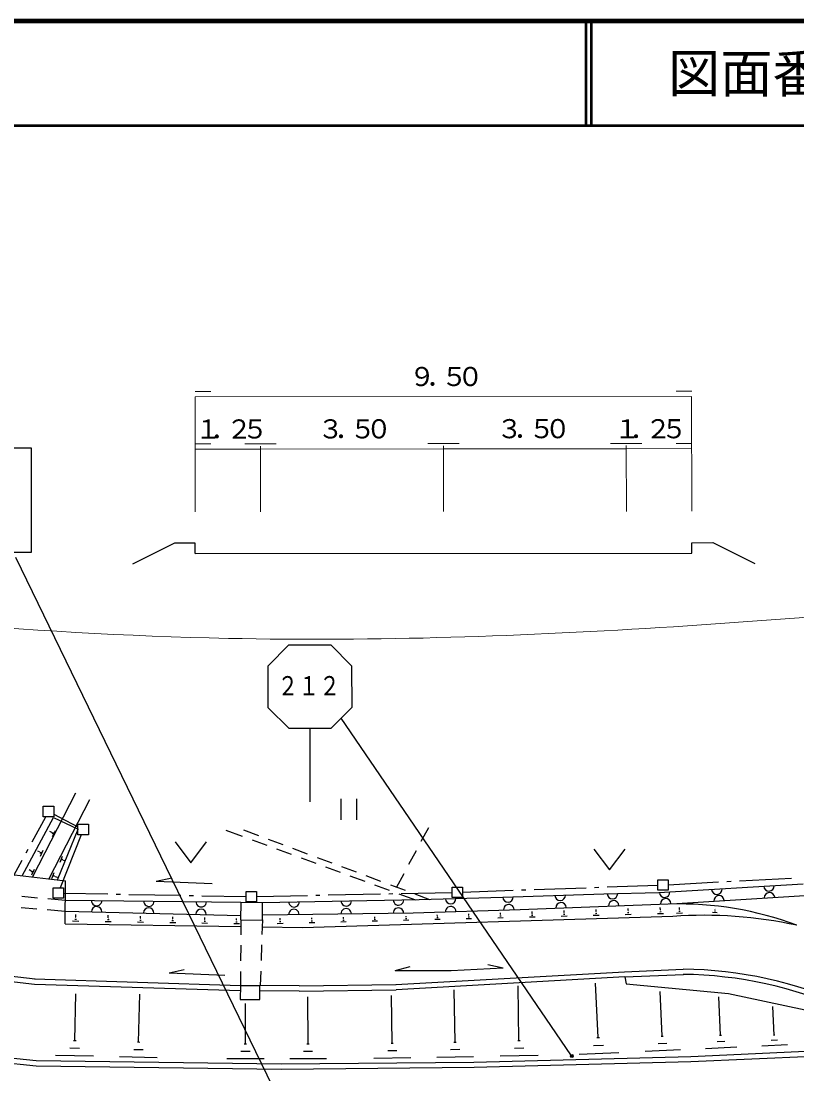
# Model space of a CAD drawing. Units: millimetres, scale not verified. Extents: x 40000 to 680000, y 20000 to 380000.
# Drawn here: x 454628 to 528972, y 279121 to 380000 of the extents above; entities that cross this region are included whole.
import ezdxf
from ezdxf.enums import TextEntityAlignment as Align

# ---------------------------------------------------------------- set-up
doc = ezdxf.new("R2010")
doc.units = ezdxf.units.MM
doc.header["$LTSCALE"] = 1000
for name, color, linetype, lineweight in [('M-BGD', 7, 'Continuous', 25), ('M-BMK-ROW', 30, 'Continuous', 25), ('M-STR-HTXT', 7, 'Continuous', 13), ('M-STR-STRC', 7, 'Continuous', 25), ('M-TTL', 2, 'Continuous', 140), ('M-TTL-LINE', 7, 'Continuous', 50)]:
    doc.layers.add(name, color=color, linetype=linetype, lineweight=lineweight)
doc.layers.add('M-TTL-TXT', color=7, linetype='Continuous')
doc.styles.add('ＭＳ ゴシック', font='')
doc.styles.get('ＭＳ ゴシック').set_extended_font_data('MS Gothic')

msp = doc.modelspace()

# ---------------------------------------------------------------- linework, layer by layer
at = {"layer": 'M-BGD'}
for p, q in [((469319, 329971), (465315, 327965)), ((471321, 329974), (469319, 329971)), ((471322, 328972), (471321, 329974)), ((518910, 330022), (520913, 330024)), ((518911, 329021), (518910, 330022)), ((520913, 330024), (524921, 328025)), ((471322, 328972), (518911, 329021)), ((459859, 306007), (455711, 297992)), ((461202, 305368), (457284, 297813)), ((485266, 305472), (485268, 303470)), ((486769, 305474), (486771, 303471)), ((454750, 298111), (457739, 303692)), ((457739, 303692), (460103, 302563)), ((492977, 301410), (493691, 302747)), ((457570, 302270), (457389, 302360)), ((457560, 302250), (457570, 302290)), ((457640, 302140), (457710, 302280)), ((457650, 301879), (457920, 302430)), ((458105, 297714), (460103, 302563)), ((474244, 302477), (475821, 301897)), ((475956, 302499), (477368, 301972)), ((469398, 301360), (470902, 299359)), ((470902, 299359), (472402, 301363)), ((476760, 301552), (478168, 301034)), ((478305, 301622), (479710, 301097)), ((479106, 300689), (480514, 300172)), ((480647, 300747), (482052, 300222)), ((509516, 300670), (511020, 298669)), ((511020, 298669), (512521, 300673)), ((456410, 300386), (456230, 300476)), ((456400, 300366), (456420, 300406)), ((456480, 300256), (456550, 300396)), ((456491, 299995), (456760, 300546)), ((458564, 299967), (458354, 299386)), ((458604, 299707), (458544, 299567)), ((458694, 299617), (458684, 299577)), ((481453, 299826), (482861, 299309)), ((482989, 299873), (484394, 299348)), ((491799, 299205), (492506, 300528)), ((455571, 298572), (455400, 298662)), ((455651, 298192), (455931, 298743)), ((458694, 299597), (458874, 299537)), ((483799, 298964), (485207, 298446)), ((485331, 298998), (486736, 298473)), ((452286, 298399), (458896, 297624)), ((455561, 298562), (455581, 298592)), ((455641, 298452), (455711, 298592)), ((457754, 298404), (457554, 297823)), ((457794, 298144), (457744, 297994)), ((457895, 298044), (457885, 298014)), ((457895, 298024), (458075, 297964)), ((458841, 293488), (458896, 297624)), ((467589, 297593), (469061, 297915)), ((486146, 298101), (487554, 297584)), ((487673, 298123), (489078, 297599)), ((490613, 296986), (491327, 298323)), ((467589, 297593), (472947, 297368)), ((488492, 297238), (489900, 296721)), ((490015, 297249), (491420, 296724)), ((515729, 296501), (529559, 297326)), ((517463, 295451), (536259, 296642)), ((454711, 296140), (456205, 296007)), ((457201, 295919), (458868, 295772)), ((458868, 295772), (475683, 295578)), ((475683, 295578), (475664, 293886)), ((475683, 295578), (477776, 295561)), ((477776, 295561), (492777, 295836)), ((490839, 296376), (492417, 295796)), ((492357, 296374), (493768, 295847)), ((492777, 295836), (500778, 296065)), ((500778, 296065), (510462, 296365)), ((510462, 296365), (515729, 296501)), ((454646, 295067), (456142, 294947)), ((457138, 294868), (458859, 294730)), ((458859, 294730), (475674, 294317)), ((477757, 293858), (477776, 295561)), ((492198, 294554), (502442, 294885)), ((502442, 294885), (517463, 295451)), ((503604, 294505), (503604, 294676)), ((506638, 294588), (506678, 294589)), ((506658, 294589), (506658, 294769)), ((509713, 294672), (509743, 294682)), ((509723, 294682), (509722, 294872)), ((512737, 294585), (512877, 294595)), ((512787, 294765), (512817, 294765)), ((512797, 294765), (512797, 294975)), ((515821, 294668), (515962, 294678)), ((515871, 294848), (515901, 294848)), ((515891, 294848), (515881, 295069)), ((517654, 294720), (517794, 294720)), ((517694, 294890), (517734, 294890)), ((517714, 294890), (517714, 295080)), ((520889, 294633), (521339, 294603)), ((521069, 294753), (521179, 294754)), ((521119, 294894), (521139, 294884)), ((521129, 294894), (521129, 294904)), ((459561, 293779), (460172, 293770)), ((459791, 293960), (459952, 293960)), ((459851, 294140), (459891, 294140)), ((459871, 294140), (459881, 294401)), ((462676, 293733), (463277, 293723)), ((462906, 293913), (463056, 293903)), ((462966, 294083), (463006, 294083)), ((462986, 294083), (462986, 294324)), ((465780, 293686), (466371, 293676)), ((466000, 293856), (466151, 293856)), ((466060, 294036), (466100, 294036)), ((466080, 294036), (466080, 294247)), ((468875, 293639), (469446, 293629)), ((469085, 293809), (469235, 293809)), ((469145, 293979), (469175, 293979)), ((469165, 293979), (469165, 294180)), ((471949, 293592), (472500, 293582)), ((472159, 293762), (472300, 293752)), ((472209, 293922), (472249, 293923)), ((472229, 293923), (472229, 294103)), ((475214, 293705), (475344, 293705)), ((475264, 293876), (475294, 293876)), ((475284, 293876), (475284, 294026)), ((475694, 293886), (475685, 292451)), ((475694, 293886), (477757, 293858)), ((477757, 293878), (477710, 292482)), ((477767, 294369), (492198, 294554)), ((479180, 293549), (479731, 293560)), ((479380, 293720), (479520, 293720)), ((479430, 293880), (479460, 293880)), ((479450, 293880), (479440, 294050)), ((481594, 293151), (517094, 294229)), ((482234, 293622), (482765, 293643)), ((482424, 293793), (482554, 293793)), ((482474, 293953), (482504, 293953)), ((482484, 293953), (482484, 294093)), ((485258, 293705), (485779, 293716)), ((485448, 293866), (485579, 293866)), ((485498, 294016), (485528, 294016)), ((485508, 294016), (485508, 294136)), ((488283, 293779), (488783, 293799)), ((488463, 293939), (488583, 293939)), ((488503, 294089), (488533, 294089)), ((488523, 294089), (488523, 294179)), ((491277, 293862), (491768, 293872)), ((491457, 294012), (491577, 294012)), ((491497, 294162), (491537, 294163)), ((491517, 294162), (491517, 294243)), ((494271, 293935), (494772, 293945)), ((494461, 294095), (494581, 294096)), ((494501, 294246), (494531, 294246)), ((494521, 294246), (494511, 294356)), ((497285, 294018), (497796, 294029)), ((497475, 294179), (497596, 294179)), ((497515, 294329), (497545, 294329)), ((497535, 294329), (497525, 294459)), ((500300, 294091), (500830, 294102)), ((500500, 294262), (500630, 294262)), ((500540, 294422), (500580, 294422)), ((500560, 294422), (500560, 294562)), ((503344, 294175), (503885, 294185)), ((503544, 294345), (503674, 294345)), ((503584, 294505), (503624, 294505)), ((506388, 294248), (506949, 294268)), ((506598, 294418), (506739, 294428)), ((509453, 294331), (510023, 294342)), ((509663, 294501), (509803, 294512)), ((512527, 294404), (513098, 294425)), ((515601, 294487), (516192, 294508)), ((517434, 294539), (518015, 294550)), ((458841, 293488), (475695, 293235)), ((475004, 293545), (475545, 293545)), ((477738, 293207), (481594, 293151)), ((430653, 290686), (455912, 287737)), ((430712, 291176), (455972, 288238)), ((475678, 291451), (475667, 289951)), ((477676, 291483), (477625, 289984)), ((499353, 289614), (500825, 289295)), ((468810, 288802), (470271, 289124)), ((468810, 288802), (474168, 288577)), ((475661, 288951), (475651, 287517)), ((477591, 288984), (477543, 287589)), ((490461, 289024), (491912, 289416)), ((490461, 289024), (495828, 289040)), ((490542, 287682), (512462, 288916)), ((495828, 289040), (500825, 289295)), ((512462, 288916), (518060, 289162)), ((512483, 288416), (518091, 288662)), ((455912, 287737), (475641, 287106)), ((455932, 288238), (475661, 287607)), ((475651, 287607), (475632, 286265)), ((475661, 287607), (477523, 287589)), ((477495, 286247), (477513, 287589)), ((481289, 287553), (477523, 287589)), ((481279, 287553), (490562, 287682)), ((512493, 288416), (490573, 287181)), ((502335, 282336), (502249, 287564)), ((509925, 282615), (509680, 287832)), ((512493, 288416), (512604, 287765)), ((512604, 287765), (522409, 286843)), ((459783, 282333), (459889, 286810)), ((465892, 282179), (465998, 286776)), ((481289, 287052), (477514, 287088)), ((481289, 287052), (490573, 287181)), ((482136, 282015), (482121, 286512)), ((490187, 282074), (490113, 286650)), ((496216, 282170), (496121, 287177)), ((516054, 282741), (515859, 287017)), ((521662, 282837), (521488, 286522)), ((522409, 286843), (544005, 282239)), ((475632, 286265), (477495, 286247)), ((476127, 282009), (476123, 285885)), ((526789, 282852), (526666, 285586)), ((509805, 282604), (510045, 282625)), ((515954, 282741), (516164, 282751)), ((521562, 282837), (521752, 282837)), ((526719, 282852), (526869, 282862)), ((459313, 281622), (460215, 281603)), ((459663, 282333), (459893, 282333)), ((465422, 281478), (466324, 281449)), ((465772, 282189), (466002, 282179)), ((476017, 282009), (476237, 282009)), ((482026, 282015), (482246, 282016)), ((490077, 282074), (490297, 282074)), ((495786, 281459), (496667, 281479)), ((496106, 282170), (496326, 282170)), ((501895, 281595), (502806, 281616)), ((502224, 282336), (502455, 282337)), ((509485, 281833), (510437, 281874)), ((515664, 282040), (516515, 282081)), ((520211, 281564), (523215, 281707)), ((521312, 282216), (522063, 282256)), ((525609, 281819), (528062, 281932)), ((526509, 282351), (527120, 282382)), ((446936, 280858), (456060, 279906)), ((446986, 281359), (456090, 280407)), ((457932, 280929), (461557, 280843)), ((464051, 280785), (467656, 280699)), ((474356, 280585), (477911, 280599)), ((475687, 281308), (476578, 281309)), ((480385, 280602), (483890, 280615)), ((481696, 281314), (482567, 281315)), ((488446, 280630), (491981, 280694)), ((489757, 281362), (490649, 281373)), ((494475, 280736), (497990, 280800)), ((498020, 280259), (518800, 280801)), ((500533, 280842), (504189, 280906)), ((508094, 281000), (511899, 281185)), ((514413, 281297), (517828, 281451)), ((518800, 280801), (530486, 281324)), ((518820, 280300), (530507, 280823)), ((456060, 279906), (479595, 279579)), ((456090, 280407), (479594, 280080)), ((479594, 280080), (498020, 280259)), ((479595, 279579), (498031, 279758)), ((498041, 279758), (518810, 280300))]:
    msp.add_line(p, q, dxfattribs=at)
for centre, radius, start, end in [((521297, 296827), 501, 183.42885, 3.42885), ((526294, 297132), 501, 183.42885, 3.42885), ((461873, 295735), 501, 179.35548, 359.35548), ((466880, 295680), 501, 179.35548, 359.35548), ((471887, 295625), 501, 179.35548, 359.35548), ((480780, 295614), 501, 181.04545, 1.04545), ((485787, 295709), 501, 181.04545, 1.04545), ((490794, 295794), 501, 181.04545, 1.04545), ((495801, 295919), 501, 181.62145, 1.62145), ((501279, 296075), 501, 181.78366, 1.78366), ((506286, 296231), 501, 181.78366, 1.78366), ((511293, 296386), 501, 181.46916, 1.46916), ((511404, 295224), 501, 2.15605, 182.15605), ((516290, 296531), 501, 183.42885, 3.42885), ((516401, 295420), 501, 2.15605, 182.15605), ((521499, 295705), 501, 3.61498, 183.61498), ((526345, 295991), 501, 6.25277, 180.9772), ((461864, 294653), 501, 358.60348, 178.60348), ((466861, 294538), 501, 358.60348, 178.60348), ((471868, 294413), 501, 358.60348, 178.60348), ((480771, 294402), 501, 0.74797, 180.74797), ((485778, 294467), 501, 0.74797, 180.74797), ((490786, 294532), 501, 0.74797, 180.74797), ((495793, 294668), 501, 1.88622, 181.88622), ((501360, 294854), 501, 1.57986, 182.19259), ((506367, 295039), 501, 2.15605, 182.15605), ((517656, 262964), 32447, 69.58458, 91.50213), ((520051, 252291), 42030, 77.74651, 94.03843), ((517610, 249455), 39206, 65.93716, 89.34281), ((517610, 249455), 39707, 65.93716, 89.34281)]:
    msp.add_arc(centre, radius, start, end, dxfattribs=at)
at = {"layer": 'M-BMK-ROW'}
for p, q in [((456756, 304762), (457758, 304763)), ((456757, 303761), (456756, 304762)), ((457758, 304763), (457759, 303762)), ((455682, 301368), (456987, 303761)), ((457759, 303762), (456757, 303761)), ((457758, 304002), (460083, 302803)), ((460083, 303043), (461084, 303044)), ((460084, 302042), (460083, 303043)), ((461084, 303044), (461085, 302043)), ((460384, 302042), (458386, 296953)), ((461085, 302043), (460084, 302042)), ((455107, 300314), (455299, 300665)), ((453419, 297218), (454724, 299612)), ((515638, 297722), (516639, 297723)), ((515639, 296721), (515638, 297722)), ((516639, 297723), (516641, 296722)), ((523467, 297622), (528459, 297893)), ((457695, 296952), (458697, 296953)), ((457696, 295951), (457695, 296952)), ((458697, 296953), (458698, 295952)), ((476192, 296610), (477194, 296611)), ((476193, 295609), (476192, 296610)), ((477194, 296611), (477195, 295610)), ((495930, 297031), (496932, 297032)), ((495931, 296030), (495930, 297031)), ((496932, 297032), (496933, 296031)), ((496932, 296551), (501788, 296720)), ((502588, 296748), (502987, 296762)), ((503787, 296790), (508784, 296963)), ((509583, 296991), (509983, 297005)), ((510783, 297033), (515639, 297201)), ((516641, 296722), (515639, 296721)), ((516640, 297253), (521469, 297514)), ((522268, 297558), (522668, 297579)), ((458698, 295952), (457696, 295951)), ((458697, 296442), (462946, 296364)), ((463746, 296349), (464146, 296342)), ((464946, 296327), (469945, 296235)), ((470745, 296220), (471144, 296213)), ((471944, 296198), (476193, 296120)), ((477195, 295610), (476193, 295609)), ((477194, 296121), (482064, 296225)), ((482863, 296242), (483263, 296250)), ((484063, 296267), (489062, 296374)), ((489862, 296391), (490262, 296399)), ((491062, 296417), (495931, 296520)), ((496933, 296031), (495931, 296030))]:
    msp.add_line(p, q, dxfattribs=at)
at = {"layer": 'M-STR-HTXT'}
for p, q in [((471307, 344494), (472809, 344496)), ((471307, 343994), (518896, 344042)), ((518895, 344543), (517393, 344541)), ((518887, 333026), (518876, 344042)), ((471318, 332978), (471307, 343994)), ((471312, 339487), (472814, 339489)), ((471312, 338986), (477571, 338993)), ((477571, 339494), (476069, 339492)), ((477571, 339494), (479073, 339495)), ((477577, 332984), (477571, 339283)), ((477571, 338993), (495096, 339011)), ((495096, 339511), (493594, 339510)), ((495096, 339511), (496598, 339513)), ((495103, 333002), (495096, 339311)), ((495096, 339011), (512622, 339029)), ((512621, 339529), (511119, 339528)), ((512621, 339529), (514123, 339531)), ((512628, 333020), (512621, 339319)), ((512622, 339029), (518901, 339035)), ((518900, 339536), (517398, 339534))]:
    msp.add_line(p, q, dxfattribs=at)
msp.add_open_spline([(249978, 344750), (285943, 341580), (321908, 338411), (357815, 333697), (396695, 328593), (435507, 321678), (474491, 320853), (502897, 320252), (531395, 322885), (559894, 325517)], degree=3, knots=[0, 0, 0, 0, 1, 1, 1, 2, 2, 2, 3, 3, 3, 3], dxfattribs=at)
at = {"layer": 'M-STR-STRC'}
for p, q in [((440578, 339085), (455599, 339101)), ((455599, 339101), (455610, 329086)), ((455610, 329086), (440588, 329071)), ((482167, 270899), (454128, 328614)), ((478293, 318214), (480294, 320219)), ((480294, 320219), (484300, 320223)), ((484300, 320223), (486305, 318222)), ((478297, 314208), (478293, 318214)), ((486305, 318222), (486309, 314216)), ((480302, 312207), (478297, 314208)), ((486309, 314216), (484308, 312211)), ((507313, 280960), (485309, 313214)), ((484308, 312211), (480302, 312207)), ((482305, 312209), (482312, 305199)), ((507363, 280799), (507433, 280870))]:
    msp.add_line(p, q, dxfattribs=at)
for radius in [140, 110, 80.1, 50.1, 20]:
    msp.add_circle((507403, 280839), radius, dxfattribs=at)
at = {"layer": 'M-TTL'}
msp.add_line((680000, 380000), (40000, 380000), dxfattribs=at)
at = {"layer": 'M-TTL-LINE'}
for p, q in [((508747, 380000), (508747, 370000)), ((509247, 380000), (509247, 370000)), ((40000, 370000), (680000, 370000))]:
    msp.add_line(p, q, dxfattribs=at)

# ---------------------------------------------------------------- texts
at = {"layer": 'M-STR-HTXT', "style": 'ＭＳ ゴシック'}
for s, rotation, p in [('９', 0.058, (491812, 344474)), ('５', 0.058, (494897, 344477)), ('０', 0.058, (496429, 344478)), ('．', 0.058, (493455, 344475)), ('１', 0.048, (471308, 339446)), ('２', 0.048, (474282, 339449)), ('５', 0.048, (475804, 339450)), ('３', 0.061, (483045, 339458)), ('５', 0.061, (486129, 339461)), ('０', 0.061, (487661, 339462)), ('３', 0.058, (500189, 339475)), ('５', 0.058, (503274, 339478)), ('０', 0.058, (504806, 339480)), ('１', 0.063, (511466, 339467)), ('２', 0.063, (514440, 339470)), ('５', 0.063, (515962, 339471)), ('．', 0.048, (472790, 339447)), ('．', 0.061, (484687, 339459)), ('．', 0.058, (501832, 339477)), ('．', 0.063, (512958, 339468))]:
    msp.add_text(s, height=1833, rotation=rotation, dxfattribs=at).set_placement(p, align=Align.BOTTOM_LEFT)
at = {"layer": 'M-STR-STRC', "style": 'ＭＳ ゴシック', "width": 0.8}
msp.add_text('２１２', height=1833, rotation=0.058, dxfattribs=at).set_placement((479199, 314852), align=Align.BOTTOM_LEFT)
at = {"layer": 'M-TTL-TXT', "style": 'ＭＳ ゴシック'}
msp.add_text('図面番号', height=3666, dxfattribs=at).set_placement((526622, 375000), align=Align.MIDDLE_CENTER)

doc.saveas('drawing.dxf')
